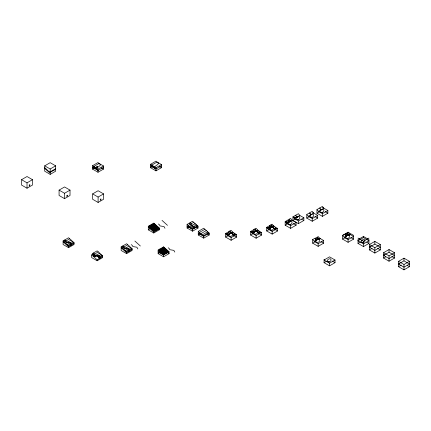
<?xml version="1.0" encoding="UTF-8"?>
<svg xmlns="http://www.w3.org/2000/svg" width="431" height="431" viewBox="0 0 431 431"><rect width="100%" height="100%" fill="white"/><g stroke="black" fill="none" stroke-linecap="round" stroke-linejoin="round"><path stroke-width="0.65" d="M309.835 213.35L309.878 212.952M228.549 232.417L228.565 231.813M288.059 220.5L288.113 220.112M295.838 215.786L295.849 215.182M253.751 230.079L253.649 229.712M269.795 225.968L269.693 225.602M257.415 232.25L261.579 232.578L258.848 233.958C257.528 232.196 257.479 229.858 254.635 231.786C254.037 232.352 253.261 233.645 254.435 234.071A4.482 2.586 0 0 0 254.592 234.13C257.232 234.927 257.964 232.266 257.948 230.283L256.111 228.295L250.643 231.452L250.643 235.051L256.111 238.208L261.579 235.051L261.579 232.578L257.948 230.283M345.775 237.729L345.894 237.987M232.417 234.442C233.069 235.746 230.736 236.657 229.594 236.172A4.482 2.586 0 0 1 229.437 236.118C226.781 234.345 233.586 231.372 232.428 234.685M273.626 227.557C272.602 225.747 268.4 228.597 270.442 229.949A4.482 2.586 0 0 0 270.63 230.019C272.586 231.108 274.111 228.155 273.507 227.934M349.412 236.183C350.037 237.74 347.903 238.709 346.556 238.219A4.482 2.586 0 0 1 346.4 238.16C344.935 237.691 346.745 236.377 345.71 235.622L349.363 234.502L348.663 235.229C347.364 234.55 345.01 237.81 346.826 235.283L348.932 235.278L349.552 235.762M316.397 240.18L316.898 239.324L319.005 239.324L319.624 239.803M346.303 236.107L346.826 235.283M232.524 234.098L232.605 233.699M232.411 234.335L236.581 234.62L233.85 236.005L232.411 234.335L232.955 232.331L231.113 230.343L225.645 233.5L225.645 237.098L231.113 240.256L236.581 237.098L236.581 234.62L232.955 232.331M266.687 227.342L268.114 229.093L273.583 225.936L272.155 224.185L266.687 227.342L266.687 230.941L272.155 234.098L277.623 230.941L277.623 228.468L274.886 229.847L273.453 228.177L273.992 226.173L272.629 225.386M319.49 240.229C320.109 241.775 317.992 242.755 316.634 242.26A4.482 2.586 0 0 1 316.478 242.206C315.013 241.732 316.823 240.417 315.783 239.668L319.436 238.548C318.741 238.779 314.56 241.554 316.898 239.324M292.083 221.852C292.466 220.203 286.394 222.224 288.953 224.201A4.482 2.586 0 0 0 289.104 224.255C290.467 224.761 292.595 223.748 291.965 222.224M299.863 217.138C300.251 215.473 294.141 217.553 296.727 219.481A4.482 2.586 0 0 0 296.884 219.541C298.241 220.042 300.375 219.04 299.739 217.51M319.85 208.265L319.85 207.909M335.011 260.001L329.543 263.158L324.57 260.286L324.802 259.581L329.543 256.844L335.011 260.001L335.011 262.673L329.543 265.83L324.069 262.673L324.069 259.634L324.802 259.581M330.879 259.715C331.509 261.261 329.365 262.242 328.018 261.746A4.482 2.586 0 0 1 327.862 261.692C325.755 260.286 330.011 257.496 331.013 259.29M364.815 240.46C365.434 241.985 363.317 242.998 361.954 242.497A4.482 2.586 0 0 1 361.798 242.437C359.691 241.031 363.947 238.246 364.949 240.04M234.421 233.392L233.952 234.566L234.577 235.725M259.419 231.345L258.95 232.519L259.575 233.683M273.992 226.173L275.463 227.234L274.994 228.408L275.614 229.567M316.968 238.23L320.438 238.677L318.153 236.797L312.685 239.474L312.685 243.186L318.153 246.343L323.622 243.186L323.622 240.514L320.438 238.677L318.735 239.275L317.491 239.146L316.812 239.792M348.076 232.19L342.607 235.348L342.607 239.14L348.076 242.297L353.549 239.14L353.549 235.348L348.076 232.19L348.076 232.751L342.607 235.428L344.234 237.411L348.076 239.625L353.549 236.468L350.365 234.631L348.663 235.229L347.418 235.1L346.739 235.746M288.716 222.638L288.942 222.304M97.562 167.131L97.077 167.411L97.751 166.673L96.91 166.743L96.959 167.023L96.91 166.743M320.556 210.522L320.869 210.166M158.624 162.929C158.199 165.197 154.147 165.967 154.648 167.675M310.492 215.284L311.408 214.606M318.153 236.797L314.312 241.452L318.153 243.671L323.622 240.514M229.432 234.222L230.423 233.564M254.516 232.088L254.91 231.754M289.093 222.154L289.427 221.884M296.873 217.439L297.207 217.17M320.928 210.112L321.273 209.854M270.743 227.8L271.331 227.449M346.669 235.999L347.149 235.703M96.754 169.011C95.951 167.567 100.256 166.544 100.644 164.324L100.644 164.857M311.031 214.606C314.878 212.208 314.177 218.619 310.708 217.17A4.482 2.586 0 0 1 310.552 217.111C308.79 215.893 312.281 214.088 309.916 213.647M321.284 209.66C320.502 210.156 319.409 211.659 320.729 212.214A4.482 2.586 0 0 0 320.885 212.267C322.674 212.86 324.187 211.481 323.859 209.865C323.412 208.469 321.02 210.226 320.68 209.127M44.705 165.838L50.179 162.681L55.647 165.838L55.647 171.209L50.179 174.366L44.705 171.209L44.705 165.838L50.179 168.995L55.647 165.838M21.55 179.684L27.018 176.527L32.487 179.684L32.487 185.055L27.018 188.212L21.55 185.055L21.55 179.684L27.018 182.841L32.487 179.684M55.647 168.693L50.179 171.85L48.579 171.22L44.705 167.611M55.647 169.41L49.495 172.648L44.705 168.51M93.624 167.928L93.624 166.587L99.092 163.43L103.472 165.962L103.472 169.097L98.004 172.255L92.536 169.097L92.536 165.714L98.004 162.557L100.019 164.286M92.536 169.097L94.723 167.837M96.959 166.959L96.641 167.417L97.077 167.347M59.079 190.114L64.553 186.952L70.021 190.114L70.021 195.485L64.553 198.643L59.079 195.485L59.079 190.114L64.553 193.271L70.021 190.114M92.536 165.714L98.004 169.119L103.472 165.962M92.536 167.298L98.004 170.455L103.472 167.298M92.633 193.896L98.101 190.739L103.575 193.896L103.575 199.273L98.101 202.43L92.633 199.273L92.633 193.896L98.101 197.059L103.575 193.896M151.604 166.533L151.604 165.192L157.073 162.034L161.453 164.567L161.453 167.702L155.984 170.859L150.516 167.702L150.516 164.319L155.984 161.156L158.468 163.322M150.516 167.702L152.703 166.441M150.516 164.319L155.984 167.724L161.453 164.567M150.516 165.903L155.984 169.06L161.453 165.903M63.109 240.913L68.577 237.756L74.051 242.712L74.051 244.512L68.577 247.669L63.109 244.512L63.109 240.913L68.577 245.869L68.577 247.669M64.197 242.001L69.666 238.844M65.587 243.289L71.061 240.132M66.983 244.522L72.451 241.365M67.99 245.336L73.459 242.179M68.577 245.869L74.051 242.712M74.051 243.612L68.577 246.769L63.109 241.813M92.751 253.39L97.158 250.847L102.626 255.804L102.626 257.603L97.158 260.76L91.69 257.603L91.69 254.904L92.751 254.29L93.683 254.926L94.394 256.203L98.424 256.86L99.367 258.584L99.367 257.684L98.424 255.96L94.394 255.303L93.683 254.026L92.751 253.39L92.751 254.29M98.246 251.936L93.839 254.479L93.839 255.378M93.328 256.655L94.421 256.025M99.636 253.223L95.574 255.567L95.574 256.467M148.296 226.243L153.765 223.086L159.233 228.042L159.233 229.842L153.765 232.999L148.296 229.842L148.296 226.243L153.765 231.199L153.765 232.999M148.668 226.614L149.918 225.892L151.001 227.546L155.031 228.198L155.381 229.394L156.582 230.472L156.582 229.572L155.645 227.848L151.61 227.191L150.898 225.914L149.966 225.278M150.527 225.542L154.136 223.457M101.026 254.457L98.424 255.96L98.424 256.86M149.358 226.534L148.296 227.142L153.765 232.099L159.233 228.942L158.29 228.123M149.04 226.992L150.29 226.27M150.898 225.914L154.508 223.829M149.385 227.331L154.853 224.174M102.039 255.271L98.774 257.151L98.774 258.05M149.799 227.719L150.656 227.223M151.265 226.868L155.268 224.562M150.144 228.037L151.001 227.546L151.001 228.446L150.446 227.622M151.61 227.191L155.613 224.88M99.367 257.684L102.626 255.804M150.462 228.328L151.523 227.713M152.132 227.363L155.93 225.171M148.296 229.842L151.028 228.263M150.775 228.619L156.243 225.461M97.158 260.76L97.158 259.861L102.626 256.704L102.33 256.44M151.189 228.985L153.167 227.843M153.775 227.487L156.658 225.828M151.491 229.254L153.894 227.87M154.503 227.52L156.959 226.097M121.159 246.893L126.628 243.736L132.096 248.692L132.096 250.492L126.628 253.649L121.159 250.492L121.159 246.893L126.628 251.849L126.628 253.649M151.831 229.556L154.562 227.977M155.176 227.622L157.299 226.399M152.165 229.852L157.633 226.695M152.466 230.095L155.198 228.516M155.812 228.166L157.935 226.938M122.248 247.981L127.716 244.824M152.822 230.38L155.219 228.996M155.833 228.645L158.29 227.223M153.172 230.666L158.646 227.509M153.468 230.935L155.677 229.658M156.291 229.308L158.937 227.778M153.765 231.199L159.233 228.042M123.638 249.269L129.106 246.112M125.028 250.503L130.501 247.346M126.041 251.316L131.509 248.159M126.628 251.849L132.096 248.692M187.086 224.422L192.555 221.265L198.023 226.221L198.023 228.021L192.555 231.178L187.086 228.021L187.086 224.422L192.555 229.378L192.555 231.178M193.643 222.353L188.175 225.51L188.175 226.851M187.086 228.021L188.724 227.072M158.129 250.034L163.597 246.877L169.065 251.833L169.065 253.633L163.597 256.79L158.129 253.633L158.129 250.034L163.597 254.99L163.597 256.79M158.5 250.406L163.969 247.249M158.872 250.783L164.34 247.62M164.685 247.965L159.217 251.122L159.217 252.464M159.632 251.51L165.1 248.353M159.982 251.828L165.45 248.671M160.294 252.119L165.763 248.962M158.129 253.633L160.316 252.372M166.08 249.253L160.607 252.41L160.607 253.266M161.022 252.776L166.49 249.619M198.271 231.382L203.739 228.225L209.207 233.182L209.207 234.981L203.739 238.138L198.271 234.981L198.271 231.382L203.739 236.339L203.739 238.138M161.329 253.045L166.797 249.888M161.663 253.347L167.131 250.19M162.298 253.886L167.767 250.729M204.827 229.314L199.359 232.471L199.359 233.807M162.654 254.171L168.122 251.014M163.306 254.726L168.774 251.569M198.271 234.981L200.458 233.715M206.217 230.596L200.749 233.753L200.749 234.615M226.377 234.049L226.738 233.925M225.645 233.5L227.078 235.251L232.546 232.093M225.645 237.098L228.382 235.52M227.078 235.251L231.113 237.583L233.85 236.005M251.375 232.007L251.736 231.878M250.643 231.452L252.076 233.203L257.544 230.046M250.643 235.051L253.374 233.473M267.414 227.897L268.335 227.794M252.076 233.203L256.111 235.536L258.848 233.958M266.687 230.941L269.418 229.362M292.935 216.863L298.403 213.706L299.836 215.462L303.871 217.79L303.871 220.462L298.403 223.624L292.935 220.462L292.935 216.863L294.368 218.619L298.403 220.952L303.871 217.79M285.16 221.582L290.629 218.42L292.062 220.176L296.097 222.509L296.097 225.181L290.629 228.338L285.16 225.181L285.16 221.582L286.588 223.333L290.629 225.666L296.097 222.509M293.667 217.418L294.249 217.116L293.786 217.246M285.888 222.132L286.276 222.003M268.114 229.093L272.155 231.425L274.886 229.847M294.368 218.619L299.836 215.462M286.588 223.333L292.062 220.176M292.935 220.462L295.671 218.883M285.16 225.181L287.892 223.603M306.764 214.493L312.233 211.335L313.66 213.086L308.192 216.249L306.764 214.493L306.764 218.091L312.233 221.248L317.701 218.091L317.701 215.419L312.707 212.537M316.936 209.59L322.404 206.433L323.837 208.189L318.364 211.346L316.936 209.59L316.936 213.189L322.404 216.351L327.872 213.189L327.872 210.522L322.404 207.359M306.764 218.091L309.496 216.513M316.936 213.189L319.667 211.61M308.192 216.249L312.233 218.576L317.701 215.419M318.364 211.346L322.404 213.679L327.872 210.522M312.685 243.186L315.417 241.608M342.607 239.14L345.344 237.562M363.478 236.463L358.01 239.625L358.01 243.418L363.478 246.575L368.947 243.418L368.947 239.625L363.478 236.463L363.478 237.589L358.01 240.746L363.478 243.903L368.947 240.746L363.478 237.589M324.069 262.673L326.806 261.094M358.01 243.418L360.742 241.839M358.01 238.074L363.478 241.231L368.947 238.074M369.389 244.56L374.857 241.403L380.325 244.56L380.325 249.905L374.857 253.062L369.389 249.905L369.389 244.56L374.857 247.717L380.325 244.56M374.857 244.075L369.389 247.232L374.857 250.389L380.325 247.232L374.857 244.075L374.857 241.403M369.389 249.905L372.12 248.326M383.563 252.706L389.031 249.549L394.5 252.706L394.5 258.05L389.031 261.208L383.563 258.05L383.563 252.706L389.031 255.869L394.5 252.706M389.031 252.221L383.563 255.378L389.031 258.535L394.5 255.378L389.031 252.221L389.031 249.549M383.563 258.05L385.75 256.79M398.513 261.342L403.982 258.18L409.45 261.342L409.45 266.681L403.982 269.844L398.513 266.681L398.513 261.342L403.982 264.499L409.45 261.342M403.982 260.852L398.513 264.014L403.982 267.172L409.45 264.014L403.982 260.852L403.982 258.18M398.513 266.681L401.245 265.103M251.133 231.986L251.386 231.873M267.172 227.875L268.227 227.606M293.425 217.402L293.716 217.272M226.097 234.049L226.431 233.904M285.608 222.132L285.942 221.987M317.022 239.846L317.884 239.539M255.077 231.662L255.842 231.404M297.471 217.025L297.983 216.858M289.697 221.739L290.203 221.572M226.48 233.888L227.423 233.839M251.478 231.84L252.183 231.716M286.028 221.954L286.68 221.836M253.482 231.932L254.371 232.056M269.51 227.827L270.415 227.945M287.983 222.067L288.889 222.186M321.58 209.703L322.135 209.547M259.861 232.185L259.026 232.18M96.91 166.808L97.751 166.673M255.518 231.652L255.798 231.566M317.561 239.787L317.836 239.701M296.129 217.461L295.052 217.434M253.837 232.05L252.76 232.023M288.35 222.175L287.256 222.143M295.671 217.369L294.917 217.267M322.469 212.461L320.987 212.488M287.897 222.084L287.041 221.949M253.396 231.953L252.625 231.851M298.467 219.735L296.878 219.735A4.482 2.586 0 0 1 296.727 219.675L296.55 219.605M269.423 227.848L268.669 227.74M312.297 217.364L311.952 217.445M290.693 224.449L289.104 224.443A4.482 2.586 0 0 1 288.953 224.389L288.84 224.346M272.22 230.213L270.684 230.224M348.146 238.413L346.61 238.424M363.543 242.691L362.056 242.712M347.655 235.531L348.065 235.439M271.605 227.363L272.634 227.223M329.489 261.978L328.217 262.021M269.763 227.951L268.799 227.913M295.741 217.353L296.663 217.466M234.539 234.27L234.297 234.275M294.109 217.278L294.588 217.316M286.367 221.997L286.814 222.03M226.819 233.914L227.299 233.952M251.812 231.867L252.297 231.905M234.399 234.13L234.033 234.092M234.459 234.275L234.739 234.254M310.81 217.386L311.209 217.445M258.293 231.959L258.751 231.98M233.004 234.038L232.821 234.076M233.753 234.022L233.51 234.006M296.28 217.45L296.593 217.542M348.442 235.418L349.164 235.536M294.659 217.326L294.966 217.413M286.884 222.04L287.208 222.132M268.465 227.816L268.718 227.891M252.367 231.916L252.674 232.002M227.369 233.963L227.692 234.049M288.975 224.352L289.438 224.546M254.872 234.416L254.586 234.319A4.482 2.586 0 0 1 254.435 234.259L254.398 234.248M254.92 234.356L254.495 234.254M310.934 217.445L311.187 217.499M227.649 233.904L229.373 234.103M346.89 234.189L350.365 234.631L348.076 232.751L344.234 237.411L346.125 236.565L345.71 235.622M227.762 234.071L229.303 234.178M273.453 228.177L277.623 228.468L275.463 227.234M297.072 219.627L296.733 219.621M288.441 222.159L288.818 222.256M269.968 227.924L270.345 228.021M253.929 232.034L254.301 232.131M229.949 236.425L229.648 236.382M257.781 232.023L257.528 231.846M347.418 235.1L348.065 235.251M317.491 239.146L318.143 239.297M310.309 214.04L309.878 213.798M296.075 216.184L297.18 216.992M270.043 226.792L270.232 226.889M253.746 230.752L254.85 231.361M361.765 242.615L361.447 242.421M310.519 217.289L310.115 217.014M270.442 230.138L270.124 229.944M327.792 261.854L327.862 261.881A4.482 2.586 0 0 0 328.018 261.94L327.905 261.865M272.106 226.792L271.891 226.614L272.273 227.051M320.545 209.17L321.154 209.692M310.374 214.067L310.789 214.369M288.77 221.157L289.379 221.679M288.312 220.737L288.84 221.076M254.01 230.774L254.328 230.946M229.012 232.821L229.33 232.993M270.113 226.825L270.366 226.835M320.481 209.137L320.05 208.895M229.195 233.047L228.786 232.821M158.355 224.001L159.287 224.637L159.998 225.914L164.028 226.571L164.971 228.295M149.358 225.634L149.918 225.892M168.187 247.793L169.119 248.428L169.83 249.705L173.865 250.363L174.803 252.087M159.804 249.07L160.736 249.705L161.447 250.982L165.477 251.639L166.42 253.363M159.19 249.425L160.122 250.061L160.833 251.332L164.868 251.99L165.806 253.719M131.218 244.652L132.15 245.287L132.861 246.564L136.891 247.222L137.834 248.946M122.83 245.929L123.762 246.564L124.478 247.841L128.508 248.498L129.445 250.222L129.445 251.122M122.221 246.284L123.153 246.92L123.864 248.191L127.894 248.849L128.837 250.578L128.837 251.478M93.36 253.04L94.292 253.676L95.003 254.953L99.033 255.605L99.976 257.334L99.976 258.234M64.785 239.948L65.717 240.584L66.428 241.861L70.458 242.518L71.401 244.242L71.401 245.142M64.171 240.299L65.103 240.934L65.814 242.211L69.849 242.868L70.786 244.598L70.786 245.498M296.097 216.033L297.131 216.761M288.905 221.114L289.357 221.475M270.409 226.862L271.034 227.412M229.378 233.026L229.982 233.548M254.387 230.989L254.635 231.178M270.242 226.765L269.849 226.507M288.264 220.877L288.797 221.044M229.26 233.074L229.89 233.629M254.883 229.006L256.197 231M270.011 226.776L269.709 226.571M229.944 231.016L230.165 231.549M270.285 226.911L270.927 227.471M325.136 211.61L327.872 213.189M377.594 248.326L380.325 249.905M391.763 256.472L394.5 258.05M407.263 265.421L409.45 266.681M366.759 242.157L368.947 243.418M314.964 216.513L317.701 218.091M350.812 237.562L353.549 239.14M301.684 219.201L303.871 220.462M293.36 223.603L296.097 225.181M320.885 241.608L323.622 243.186M332.274 261.094L335.011 262.673M274.886 229.362L277.623 230.941M159.265 166.441L161.453 167.702M258.848 233.473L261.579 235.051M233.85 235.52L236.581 237.098M101.285 167.837L103.472 169.097M196.385 227.072L198.023 228.021M207.02 233.715L209.207 234.981M187.086 226.221L192.555 229.378L198.023 226.221L197.436 225.688L191.967 229.039M198.271 233.182L203.739 236.339L209.207 233.182L208.62 232.648L203.152 235.999M157.046 228.581L159.233 229.842M166.878 252.372L169.065 253.633M158.129 251.833L163.597 254.99L169.065 251.833L168.478 251.3L163.01 254.651M320.642 209.224L320.088 208.749M255.96 230.827L255.276 229.804M320.621 212.273L320.772 212.386A4.482 2.586 0 0 0 320.885 212.456L320.508 212.289M315.729 239.205L315.023 238.629M315.799 239.264L316.165 240.089M310.789 214.245L311.112 214.563M191.251 223.969L191.084 223.597M289.4 219.131L289.988 220.413M270.921 224.896L271.417 226.006M229.885 231.048L230.407 232.223M290.747 221.286L289.912 220.171M256.229 231.161L255.917 230.865M231.237 233.209L230.59 232.551M151.604 165.192L155.984 169.06M93.624 166.587L98.004 170.455M194.634 228.177L191.24 225.919L189.354 223.113M228.694 232.745L228.554 232.492M167.487 225.343L162.018 220.386M140.35 245.993L134.881 241.037M131.8 249.328L132.096 249.592L126.628 252.749L121.159 247.793M91.69 254.904L97.158 259.861M254.538 231.215L254.888 231.582M290.747 221.168L290.047 220.44M231.21 233.063L230.472 232.331M271.67 226.345L271.88 226.604L271.293 225.623M346.233 235.574L345.161 234.238M312.685 239.474L314.312 241.452L316.203 240.611L315.783 239.668M316.306 239.62L315.239 238.284M324.069 259.634L324.57 260.286M190.243 222.601L191.062 223.538M271.649 226.426L271.492 226.043M195.652 227.59L192.339 225.532L191.337 224.125M344.838 234.34L345.91 235.493M289.562 219.228L289.67 219.605M271.088 224.987L271.191 225.483M255.044 229.098L255.211 229.631M345.915 235.498L346.093 236.043M290.074 220.58L289.831 220.009M155.833 229.545L155.974 230.827L155.219 229.895M403.982 264.499L403.982 269.844M389.031 255.869L389.031 261.208M374.857 247.717L374.857 253.062M363.478 241.231L363.478 246.575M348.076 239.625L348.076 242.297M329.543 263.158L329.543 265.83M322.404 213.679L322.404 216.351M318.153 243.671L318.153 246.343M312.233 218.576L312.233 221.248M298.403 220.952L298.403 223.624M290.629 225.666L290.629 228.338M272.155 231.425L272.155 234.098M256.111 235.536L256.111 238.208M231.113 237.583L231.113 240.256M207.613 232.261L207.613 231.835L202.144 234.992L202.144 235.418M196.428 225.3L196.428 224.874L190.955 228.031L190.955 228.457M195.033 224.497L195.033 223.641L189.565 226.798L189.565 227.654M167.47 250.912L167.47 250.486L162.002 253.643L162.002 254.069M163.597 246.877L163.597 247.777M155.984 167.724L155.984 170.859M154.39 167.713L154.39 168.138M152.994 166.479L152.994 167.336M98.591 256.278L98.613 257.657M98.101 197.059L98.101 202.43M98.004 169.119L98.004 172.255M97.956 255.734L97.956 256.634M97.287 255.631L97.287 256.531M96.409 169.108L96.409 169.534M95.014 167.874L95.014 168.731M94.917 255.475L94.917 256.375M94.394 255.303L94.394 256.203M94.044 254.985L94.044 255.885M93.683 254.026L93.683 254.926M93.311 253.654L93.311 254.554M64.553 193.271L64.553 198.643M50.179 168.995L50.179 174.366M27.018 182.841L27.018 188.212M319.538 240.056L319.538 240.056M330.922 259.543L330.922 259.543M349.46 236.01L349.46 236.01M364.863 240.288L364.863 240.288M358.737 240.326L358.506 241.031L358.01 240.379L358.737 240.326M370.116 246.812L369.884 247.518L369.389 246.866L370.116 246.812M384.29 254.958L384.059 255.669L383.563 255.012L384.29 254.958M399.241 263.589L399.009 264.3L398.513 263.643L399.241 263.589M29.841 184.786L29.227 185.136L29.227 186.036L29.841 185.686L29.841 184.786M67.371 195.216L66.762 195.566L66.762 196.466L67.371 196.116L67.371 195.216M100.924 199.003L100.31 199.354L100.31 200.253L100.924 199.903L100.924 199.003"/></g></svg>
